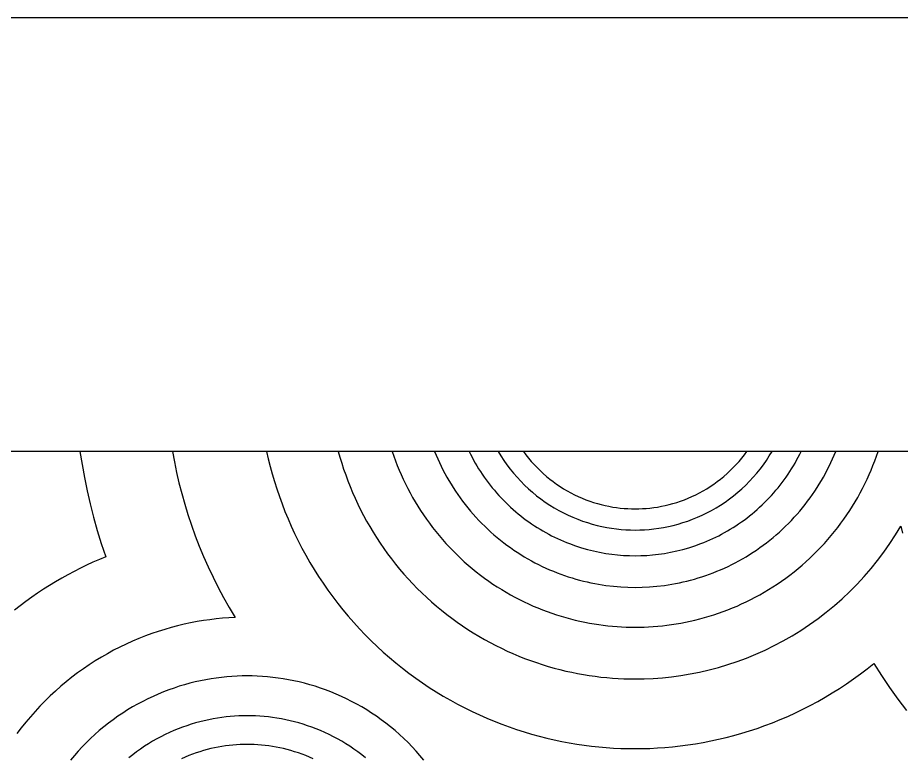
# Model space of a CAD drawing. Header units: millimetres. Extents: x -2212 to -1612, y 647 to 937.
# Drawn here: x -1744.5 to -1680.2, y 883.6 to 937.4 of the extents above; entities that cross this region are included whole.
import ezdxf

# ---------------------------------------------------------------- set-up
doc = ezdxf.new("R2010")
doc.units = ezdxf.units.MM
doc.header["$MEASUREMENT"] = 0
doc.layers.add('Default', color=18, linetype='Continuous', true_color=0x000000)
doc.layers.add('VF$DOT - Copy', color=20, linetype='Continuous', true_color=0xff4b00)

msp = doc.modelspace()

# ---------------------------------------------------------------- linework, layer by layer
at = {"layer": 'Default'}
msp.add_lwpolyline([(-2211.737, 647.384), (-1611.737, 647.384), (-1611.737, 937.384), (-2211.737, 937.384)], close=True, dxfattribs=at)
msp.add_lwpolyline([(-1623.737, 905.839), (-1805.264, 905.839)], dxfattribs=at)
at = {"layer": 'VF$DOT - Copy'}
for points in [[(-1739.979, 905.839), (-1739.831, 904.887), (-1739.658, 903.931), (-1739.461, 902.973), (-1739.24, 902.012), (-1738.994, 901.052), (-1738.723, 900.091), (-1738.426, 899.131), (-1738.104, 898.173)], [(-1733.254, 905.839), (-1733.113, 905.074), (-1732.953, 904.308), (-1732.775, 903.54), (-1732.577, 902.772), (-1732.361, 902.003), (-1732.125, 901.236), (-1731.87, 900.469), (-1731.595, 899.705), (-1731.3, 898.944), (-1730.986, 898.186), (-1730.652, 897.433), (-1730.298, 896.685), (-1729.925, 895.942), (-1729.532, 895.206), (-1729.12, 894.477), (-1728.689, 893.756)], [(-1726.399, 905.839), (-1726.274, 905.292), (-1726.138, 904.745), (-1725.989, 904.198), (-1725.829, 903.651), (-1725.656, 903.104), (-1725.47, 902.559), (-1725.273, 902.015), (-1725.063, 901.473), (-1724.84, 900.933), (-1724.605, 900.396), (-1724.358, 899.862), (-1724.098, 899.331), (-1723.826, 898.804), (-1723.542, 898.282), (-1723.245, 897.764), (-1722.937, 897.251), (-1722.617, 896.744), (-1722.284, 896.243), (-1721.94, 895.749), (-1721.585, 895.261), (-1721.219, 894.78), (-1720.841, 894.307), (-1720.453, 893.842), (-1720.054, 893.385), (-1719.645, 892.936), (-1719.226, 892.497), (-1718.797, 892.067), (-1718.359, 891.647), (-1717.912, 891.236), (-1717.456, 890.836), (-1716.991, 890.447), (-1716.519, 890.068), (-1716.039, 889.7), (-1715.552, 889.343), (-1715.059, 888.998), (-1714.558, 888.664), (-1714.052, 888.342), (-1713.54, 888.032), (-1713.023, 887.734), (-1712.501, 887.448), (-1711.975, 887.174), (-1711.445, 886.913), (-1710.911, 886.664), (-1710.374, 886.428), (-1709.835, 886.204), (-1709.293, 885.992), (-1708.749, 885.793), (-1708.204, 885.606), (-1707.657, 885.432), (-1707.111, 885.269), (-1706.563, 885.119), (-1706.016, 884.981), (-1705.469, 884.855), (-1704.924, 884.741), (-1704.379, 884.639), (-1703.836, 884.548), (-1703.294, 884.469), (-1702.755, 884.4), (-1702.218, 884.343), (-1701.684, 884.297), (-1701.153, 884.261), (-1700.625, 884.236), (-1700.101, 884.221), (-1699.581, 884.216), (-1699.045, 884.221), (-1698.506, 884.237), (-1697.962, 884.264), (-1697.416, 884.302), (-1696.866, 884.351), (-1696.313, 884.411), (-1695.757, 884.484), (-1695.2, 884.568), (-1694.64, 884.665), (-1694.079, 884.773), (-1693.517, 884.894), (-1692.955, 885.028), (-1692.391, 885.175), (-1691.828, 885.334), (-1691.266, 885.506), (-1690.704, 885.691), (-1690.144, 885.89), (-1689.585, 886.101), (-1689.029, 886.326), (-1688.475, 886.564), (-1687.924, 886.815), (-1687.377, 887.079), (-1686.834, 887.356), (-1686.296, 887.646), (-1685.762, 887.949), (-1685.234, 888.265), (-1684.712, 888.594), (-1684.195, 888.935), (-1683.686, 889.288), (-1683.184, 889.654), (-1682.689, 890.031), (-1682.203, 890.42)], [(-1721.183, 905.839), (-1721.062, 905.41), (-1720.933, 904.981), (-1720.794, 904.552), (-1720.646, 904.125), (-1720.489, 903.698), (-1720.322, 903.273), (-1720.146, 902.85), (-1719.96, 902.429), (-1719.765, 902.01), (-1719.561, 901.594), (-1719.347, 901.18), (-1719.125, 900.771), (-1718.893, 900.364), (-1718.652, 899.962), (-1718.401, 899.563), (-1718.142, 899.169), (-1717.874, 898.78), (-1717.598, 898.396), (-1717.313, 898.017), (-1717.019, 897.644), (-1716.718, 897.277), (-1716.408, 896.916), (-1716.091, 896.561), (-1715.766, 896.213), (-1715.433, 895.872), (-1715.093, 895.538), (-1714.747, 895.211), (-1714.393, 894.892), (-1714.033, 894.581), (-1713.667, 894.278), (-1713.295, 893.983), (-1712.917, 893.696), (-1712.534, 893.418), (-1712.146, 893.148), (-1711.753, 892.887), (-1711.356, 892.636), (-1710.954, 892.393), (-1710.548, 892.159), (-1710.139, 891.934), (-1709.726, 891.719), (-1709.311, 891.513), (-1708.892, 891.316), (-1708.472, 891.129), (-1708.049, 890.951), (-1707.624, 890.782), (-1707.198, 890.623), (-1706.771, 890.473), (-1706.342, 890.332), (-1705.913, 890.201), (-1705.484, 890.079), (-1705.055, 889.966), (-1704.626, 889.862), (-1704.197, 889.768), (-1703.769, 889.682), (-1703.342, 889.605), (-1702.916, 889.536), (-1702.492, 889.476), (-1702.069, 889.425), (-1701.649, 889.382), (-1701.23, 889.347), (-1700.814, 889.32), (-1700.4, 889.301), (-1699.989, 889.29), (-1699.581, 889.286), (-1698.928, 889.296), (-1698.268, 889.325), (-1697.601, 889.374), (-1696.929, 889.444), (-1696.253, 889.535), (-1695.573, 889.648), (-1694.89, 889.784), (-1694.205, 889.942), (-1693.519, 890.123), (-1692.834, 890.328), (-1692.151, 890.556), (-1691.47, 890.808), (-1690.794, 891.084), (-1690.122, 891.384), (-1689.457, 891.708), (-1688.8, 892.055), (-1688.151, 892.426), (-1687.513, 892.82), (-1686.886, 893.237), (-1686.271, 893.676), (-1685.67, 894.137), (-1685.084, 894.619), (-1684.514, 895.121), (-1683.96, 895.642), (-1683.425, 896.183), (-1682.908, 896.741), (-1682.412, 897.315), (-1681.935, 897.905), (-1681.48, 898.51), (-1681.047, 899.128), (-1680.636, 899.758), (-1680.248, 900.4)], [(-1717.257, 905.839), (-1717.141, 905.498), (-1717.018, 905.158), (-1716.888, 904.82), (-1716.751, 904.482), (-1716.606, 904.146), (-1716.455, 903.812), (-1716.296, 903.479), (-1716.13, 903.149), (-1715.958, 902.821), (-1715.778, 902.495), (-1715.591, 902.172), (-1715.397, 901.853), (-1715.196, 901.536), (-1714.989, 901.223), (-1714.775, 900.914), (-1714.554, 900.608), (-1714.327, 900.307), (-1714.093, 900.01), (-1713.854, 899.717), (-1713.608, 899.429), (-1713.356, 899.146), (-1713.098, 898.868), (-1712.835, 898.595), (-1712.566, 898.328), (-1712.291, 898.066), (-1712.012, 897.81), (-1711.727, 897.56), (-1711.438, 897.315), (-1711.144, 897.077), (-1710.845, 896.846), (-1710.543, 896.62), (-1710.236, 896.402), (-1709.926, 896.189), (-1709.612, 895.984), (-1709.294, 895.785), (-1708.974, 895.593), (-1708.65, 895.409), (-1708.324, 895.231), (-1707.995, 895.06), (-1707.664, 894.896), (-1707.331, 894.74), (-1706.996, 894.59), (-1706.66, 894.448), (-1706.322, 894.313), (-1705.983, 894.185), (-1705.643, 894.064), (-1705.302, 893.95), (-1704.96, 893.844), (-1704.619, 893.744), (-1704.277, 893.651), (-1703.935, 893.566), (-1703.594, 893.487), (-1703.253, 893.415), (-1702.912, 893.35), (-1702.573, 893.291), (-1702.234, 893.239), (-1701.897, 893.194), (-1701.561, 893.155), (-1701.226, 893.122), (-1700.893, 893.095), (-1700.562, 893.075), (-1700.233, 893.06), (-1699.906, 893.052), (-1699.581, 893.049), (-1699.256, 893.052), (-1698.929, 893.06), (-1698.6, 893.075), (-1698.269, 893.095), (-1697.936, 893.122), (-1697.601, 893.155), (-1697.265, 893.194), (-1696.928, 893.239), (-1696.589, 893.291), (-1696.249, 893.35), (-1695.909, 893.415), (-1695.568, 893.487), (-1695.227, 893.566), (-1694.885, 893.651), (-1694.543, 893.744), (-1694.201, 893.844), (-1693.86, 893.95), (-1693.519, 894.064), (-1693.179, 894.185), (-1692.84, 894.313), (-1692.502, 894.448), (-1692.165, 894.59), (-1691.831, 894.74), (-1691.497, 894.896), (-1691.166, 895.06), (-1690.838, 895.231), (-1690.511, 895.409), (-1690.188, 895.593), (-1689.867, 895.785), (-1689.55, 895.984), (-1689.236, 896.189), (-1688.925, 896.402), (-1688.619, 896.62), (-1688.316, 896.846), (-1688.018, 897.077), (-1687.724, 897.315), (-1687.434, 897.56), (-1687.15, 897.81), (-1686.87, 898.066), (-1686.596, 898.328), (-1686.327, 898.595), (-1686.064, 898.868), (-1685.806, 899.146), (-1685.554, 899.429), (-1685.308, 899.717), (-1685.068, 900.01), (-1684.835, 900.307), (-1684.607, 900.608), (-1684.387, 900.914), (-1684.173, 901.223), (-1683.965, 901.536), (-1683.765, 901.853), (-1683.571, 902.172), (-1683.384, 902.495), (-1683.204, 902.821), (-1683.031, 903.149), (-1682.866, 903.479), (-1682.707, 903.812), (-1682.555, 904.146), (-1682.411, 904.482), (-1682.274, 904.82), (-1682.144, 905.158), (-1682.021, 905.498), (-1681.905, 905.839)], [(-1714.175, 905.839), (-1714.064, 905.568), (-1713.947, 905.298), (-1713.825, 905.03), (-1713.698, 904.763), (-1713.566, 904.498), (-1713.427, 904.234), (-1713.284, 903.973), (-1713.135, 903.713), (-1712.981, 903.456), (-1712.822, 903.201), (-1712.657, 902.949), (-1712.488, 902.7), (-1712.313, 902.453), (-1712.133, 902.209), (-1711.949, 901.969), (-1711.759, 901.732), (-1711.565, 901.498), (-1711.366, 901.268), (-1711.163, 901.042), (-1710.955, 900.82), (-1710.743, 900.601), (-1710.527, 900.387), (-1710.306, 900.177), (-1710.082, 899.972), (-1709.854, 899.771), (-1709.622, 899.574), (-1709.386, 899.382), (-1709.148, 899.195), (-1708.906, 899.013), (-1708.66, 898.836), (-1708.412, 898.664), (-1708.161, 898.497), (-1707.908, 898.335), (-1707.652, 898.178), (-1707.393, 898.027), (-1707.133, 897.881), (-1706.87, 897.74), (-1706.606, 897.605), (-1706.34, 897.475), (-1706.072, 897.351), (-1705.803, 897.232), (-1705.533, 897.118), (-1705.261, 897.01), (-1704.989, 896.907), (-1704.716, 896.81), (-1704.443, 896.718), (-1704.169, 896.632), (-1703.895, 896.551), (-1703.62, 896.475), (-1703.346, 896.405), (-1703.072, 896.34), (-1702.798, 896.28), (-1702.525, 896.225), (-1702.252, 896.176), (-1701.98, 896.131), (-1701.708, 896.092), (-1701.168, 896.027), (-1700.633, 895.982), (-1700.104, 895.956), (-1699.581, 895.947), (-1699.058, 895.956), (-1698.528, 895.982), (-1697.993, 896.027), (-1697.453, 896.092), (-1697.182, 896.131), (-1696.91, 896.176), (-1696.637, 896.225), (-1696.364, 896.28), (-1696.09, 896.34), (-1695.816, 896.405), (-1695.541, 896.475), (-1695.267, 896.551), (-1694.993, 896.632), (-1694.719, 896.718), (-1694.445, 896.81), (-1694.172, 896.907), (-1693.9, 897.01), (-1693.629, 897.118), (-1693.359, 897.232), (-1693.09, 897.351), (-1692.822, 897.475), (-1692.556, 897.605), (-1692.291, 897.74), (-1692.029, 897.881), (-1691.768, 898.027), (-1691.51, 898.178), (-1691.254, 898.335), (-1691, 898.497), (-1690.749, 898.664), (-1690.501, 898.836), (-1690.256, 899.013), (-1690.014, 899.195), (-1689.775, 899.382), (-1689.54, 899.574), (-1689.308, 899.771), (-1689.08, 899.972), (-1688.856, 900.177), (-1688.635, 900.387), (-1688.419, 900.601), (-1688.207, 900.82), (-1687.999, 901.042), (-1687.796, 901.268), (-1687.597, 901.498), (-1687.403, 901.732), (-1687.213, 901.969), (-1687.028, 902.209), (-1686.849, 902.453), (-1686.674, 902.7), (-1686.504, 902.949), (-1686.34, 903.201), (-1686.181, 903.456), (-1686.026, 903.713), (-1685.878, 903.973), (-1685.734, 904.234), (-1685.596, 904.498), (-1685.463, 904.763), (-1685.336, 905.03), (-1685.214, 905.298), (-1685.098, 905.568), (-1684.987, 905.839)], [(-1711.661, 905.839), (-1711.556, 905.625), (-1711.446, 905.413), (-1711.333, 905.202), (-1711.215, 904.992), (-1711.094, 904.785), (-1710.968, 904.579), (-1710.839, 904.374), (-1710.705, 904.172), (-1710.568, 903.972), (-1710.427, 903.774), (-1710.282, 903.579), (-1710.133, 903.385), (-1709.981, 903.195), (-1709.825, 903.007), (-1709.666, 902.822), (-1709.503, 902.639), (-1709.337, 902.46), (-1709.167, 902.283), (-1708.995, 902.11), (-1708.819, 901.939), (-1708.64, 901.773), (-1708.458, 901.609), (-1708.274, 901.449), (-1708.086, 901.292), (-1707.896, 901.139), (-1707.704, 900.99), (-1707.508, 900.844), (-1707.311, 900.702), (-1707.111, 900.564), (-1706.91, 900.43), (-1706.706, 900.299), (-1706.5, 900.173), (-1706.293, 900.05), (-1706.084, 899.932), (-1705.873, 899.818), (-1705.661, 899.707), (-1705.448, 899.601), (-1705.233, 899.499), (-1705.017, 899.401), (-1704.801, 899.307), (-1704.583, 899.217), (-1704.365, 899.132), (-1703.926, 898.973), (-1703.486, 898.831), (-1703.045, 898.705), (-1702.604, 898.595), (-1702.164, 898.501), (-1701.726, 898.422), (-1701.289, 898.359), (-1700.856, 898.31), (-1700.426, 898.276), (-1700.001, 898.256), (-1699.581, 898.249), (-1699.16, 898.256), (-1698.735, 898.276), (-1698.306, 898.31), (-1697.872, 898.359), (-1697.436, 898.422), (-1696.998, 898.501), (-1696.557, 898.595), (-1696.116, 898.705), (-1695.675, 898.831), (-1695.235, 898.973), (-1694.797, 899.132), (-1694.579, 899.217), (-1694.361, 899.307), (-1694.144, 899.401), (-1693.929, 899.499), (-1693.714, 899.601), (-1693.5, 899.707), (-1693.288, 899.818), (-1693.078, 899.932), (-1692.869, 900.05), (-1692.661, 900.173), (-1692.456, 900.299), (-1692.252, 900.43), (-1692.05, 900.564), (-1691.851, 900.702), (-1691.653, 900.844), (-1691.458, 900.99), (-1691.266, 901.139), (-1691.075, 901.292), (-1690.888, 901.449), (-1690.703, 901.609), (-1690.522, 901.773), (-1690.343, 901.939), (-1690.167, 902.11), (-1689.994, 902.283), (-1689.825, 902.46), (-1689.659, 902.639), (-1689.496, 902.822), (-1689.336, 903.007), (-1689.181, 903.195), (-1689.028, 903.385), (-1688.88, 903.579), (-1688.735, 903.774), (-1688.594, 903.972), (-1688.456, 904.172), (-1688.323, 904.374), (-1688.193, 904.579), (-1688.068, 904.785), (-1687.946, 904.992), (-1687.829, 905.202), (-1687.715, 905.413), (-1687.606, 905.625), (-1687.501, 905.839)], [(-1709.545, 905.839), (-1709.345, 905.509), (-1709.133, 905.184), (-1708.909, 904.866), (-1708.675, 904.555), (-1708.429, 904.251), (-1708.173, 903.955), (-1707.906, 903.668), (-1707.63, 903.39), (-1707.345, 903.121), (-1707.051, 902.863), (-1706.749, 902.615), (-1706.439, 902.378), (-1706.122, 902.152), (-1705.799, 901.937), (-1705.47, 901.735), (-1705.136, 901.544), (-1704.797, 901.365), (-1704.454, 901.198), (-1704.108, 901.044), (-1703.759, 900.902), (-1703.409, 900.772), (-1703.057, 900.655), (-1702.704, 900.549), (-1702.351, 900.456), (-1701.998, 900.375), (-1701.646, 900.305), (-1701.295, 900.247), (-1700.947, 900.2), (-1700.601, 900.164), (-1700.257, 900.139), (-1699.917, 900.124), (-1699.581, 900.119), (-1699.244, 900.124), (-1698.904, 900.139), (-1698.561, 900.164), (-1698.215, 900.2), (-1697.866, 900.247), (-1697.516, 900.305), (-1697.164, 900.375), (-1696.811, 900.456), (-1696.458, 900.549), (-1696.105, 900.655), (-1695.753, 900.772), (-1695.402, 900.902), (-1695.054, 901.044), (-1694.708, 901.198), (-1694.365, 901.365), (-1694.026, 901.544), (-1693.692, 901.735), (-1693.363, 901.937), (-1693.04, 902.152), (-1692.723, 902.378), (-1692.413, 902.615), (-1692.111, 902.863), (-1691.817, 903.121), (-1691.531, 903.39), (-1691.255, 903.668), (-1690.989, 903.955), (-1690.733, 904.251), (-1690.487, 904.555), (-1690.252, 904.866), (-1690.029, 905.184), (-1689.817, 905.509), (-1689.616, 905.839)], [(-1707.713, 905.839), (-1707.53, 905.591), (-1707.338, 905.348), (-1707.139, 905.111), (-1706.933, 904.879), (-1706.719, 904.655), (-1706.498, 904.436), (-1706.271, 904.225), (-1706.037, 904.022), (-1705.798, 903.825), (-1705.553, 903.637), (-1705.303, 903.457), (-1705.048, 903.285), (-1704.789, 903.121), (-1704.525, 902.966), (-1704.259, 902.82), (-1703.989, 902.682), (-1703.717, 902.553), (-1703.442, 902.434), (-1703.166, 902.323), (-1702.888, 902.221), (-1702.609, 902.128), (-1702.33, 902.043), (-1702.05, 901.968), (-1701.77, 901.901), (-1701.491, 901.842), (-1701.213, 901.792), (-1700.936, 901.75), (-1700.661, 901.717), (-1700.388, 901.691), (-1700.116, 901.672), (-1699.847, 901.662), (-1699.581, 901.658), (-1699.315, 901.662), (-1699.046, 901.672), (-1698.774, 901.691), (-1698.501, 901.717), (-1698.225, 901.75), (-1697.948, 901.792), (-1697.67, 901.842), (-1697.391, 901.901), (-1697.112, 901.968), (-1696.832, 902.043), (-1696.553, 902.128), (-1696.274, 902.221), (-1695.996, 902.323), (-1695.719, 902.434), (-1695.445, 902.553), (-1695.173, 902.682), (-1694.903, 902.82), (-1694.636, 902.966), (-1694.373, 903.121), (-1694.114, 903.285), (-1693.859, 903.457), (-1693.609, 903.637), (-1693.364, 903.825), (-1693.124, 904.022), (-1692.891, 904.225), (-1692.664, 904.436), (-1692.443, 904.655), (-1692.229, 904.879), (-1692.022, 905.111), (-1691.823, 905.348), (-1691.632, 905.591), (-1691.448, 905.839)], [(-1680.248, 900.4), (-1680.12, 899.898)], [(-1738.104, 898.173), (-1738.57, 897.978), (-1739.033, 897.773), (-1739.494, 897.56), (-1739.953, 897.337), (-1740.408, 897.105), (-1740.861, 896.863), (-1741.31, 896.613), (-1741.755, 896.353), (-1742.196, 896.084), (-1742.634, 895.806), (-1743.066, 895.52), (-1743.494, 895.225), (-1743.917, 894.921), (-1744.335, 894.608), (-1744.747, 894.288)], [(-1728.689, 893.756), (-1729.144, 893.732), (-1729.603, 893.698), (-1730.064, 893.653), (-1730.528, 893.597), (-1730.994, 893.53), (-1731.462, 893.452), (-1731.931, 893.363), (-1732.402, 893.263), (-1732.873, 893.15), (-1733.344, 893.026), (-1733.816, 892.891), (-1734.286, 892.743), (-1734.756, 892.583), (-1735.224, 892.411), (-1735.691, 892.227), (-1736.155, 892.03), (-1736.616, 891.822), (-1737.074, 891.601), (-1737.529, 891.369), (-1737.979, 891.124), (-1738.424, 890.867), (-1738.865, 890.599), (-1739.3, 890.319), (-1739.728, 890.028), (-1740.151, 889.725), (-1740.566, 889.411), (-1740.974, 889.087), (-1741.375, 888.752), (-1741.767, 888.406), (-1742.15, 888.051), (-1742.525, 887.686), (-1742.891, 887.312), (-1743.246, 886.929), (-1743.592, 886.537), (-1743.928, 886.137), (-1744.253, 885.729), (-1744.567, 885.314)], [(-1682.203, 890.42), (-1681.654, 889.536), (-1681.074, 888.669), (-1680.463, 887.818), (-1679.823, 886.986)], [(-1714.963, 883.385), (-1715.237, 883.714), (-1715.52, 884.035), (-1715.81, 884.35), (-1716.109, 884.656), (-1716.416, 884.955), (-1716.731, 885.246), (-1717.052, 885.529), (-1717.381, 885.802), (-1717.715, 886.067), (-1718.057, 886.323), (-1718.403, 886.569), (-1718.756, 886.806), (-1719.113, 887.033), (-1719.475, 887.25), (-1719.841, 887.458), (-1720.211, 887.655), (-1720.584, 887.842), (-1720.96, 888.019), (-1721.339, 888.185), (-1721.72, 888.342), (-1722.103, 888.488), (-1722.487, 888.624), (-1722.872, 888.749), (-1723.258, 888.865), (-1723.644, 888.97), (-1724.03, 889.066), (-1724.416, 889.152), (-1724.8, 889.227), (-1725.184, 889.294), (-1725.566, 889.351), (-1725.947, 889.398), (-1726.325, 889.437), (-1726.701, 889.466), (-1727.074, 889.487), (-1727.445, 889.5), (-1727.812, 889.504), (-1728.179, 889.5), (-1728.55, 889.487), (-1728.923, 889.466), (-1729.299, 889.437), (-1729.677, 889.398), (-1730.058, 889.351), (-1730.44, 889.294), (-1730.823, 889.227), (-1731.208, 889.152), (-1731.594, 889.066), (-1731.98, 888.97), (-1732.366, 888.865), (-1732.752, 888.749), (-1733.137, 888.624), (-1733.521, 888.488), (-1733.904, 888.342), (-1734.285, 888.185), (-1734.664, 888.019), (-1735.04, 887.842), (-1735.413, 887.655), (-1735.783, 887.458), (-1736.149, 887.25), (-1736.511, 887.033), (-1736.868, 886.806), (-1737.22, 886.569), (-1737.567, 886.323), (-1737.908, 886.067), (-1738.243, 885.802), (-1738.572, 885.529), (-1738.893, 885.246), (-1739.208, 884.955), (-1739.514, 884.656), (-1739.813, 884.35), (-1740.104, 884.035), (-1740.387, 883.714), (-1740.661, 883.385)], [(-1719.203, 883.557), (-1719.48, 883.776), (-1719.761, 883.987), (-1720.047, 884.19), (-1720.338, 884.385), (-1720.633, 884.573), (-1720.932, 884.752), (-1721.234, 884.923), (-1721.539, 885.086), (-1721.847, 885.24), (-1722.157, 885.386), (-1722.47, 885.524), (-1722.785, 885.653), (-1723.1, 885.773), (-1723.417, 885.886), (-1723.735, 885.989), (-1724.054, 886.085), (-1724.372, 886.172), (-1724.691, 886.25), (-1725.009, 886.321), (-1725.327, 886.384), (-1725.643, 886.439), (-1725.959, 886.485), (-1726.273, 886.525), (-1726.585, 886.557), (-1726.895, 886.581), (-1727.203, 886.598), (-1727.509, 886.608), (-1727.812, 886.612), (-1728.115, 886.608), (-1728.421, 886.598), (-1728.729, 886.581), (-1729.039, 886.557), (-1729.351, 886.525), (-1729.665, 886.485), (-1729.981, 886.439), (-1730.297, 886.384), (-1730.615, 886.321), (-1730.933, 886.25), (-1731.251, 886.172), (-1731.57, 886.085), (-1731.888, 885.989), (-1732.206, 885.886), (-1732.523, 885.773), (-1732.839, 885.653), (-1733.154, 885.524), (-1733.466, 885.386), (-1733.777, 885.24), (-1734.085, 885.086), (-1734.39, 884.923), (-1734.692, 884.752), (-1734.991, 884.573), (-1735.286, 884.385), (-1735.576, 884.19), (-1735.863, 883.987), (-1736.144, 883.776), (-1736.421, 883.557)], [(-1723.022, 883.485), (-1723.287, 883.601), (-1723.553, 883.711), (-1723.821, 883.813), (-1724.09, 883.908), (-1724.359, 883.996), (-1724.629, 884.076), (-1724.899, 884.15), (-1725.168, 884.217), (-1725.438, 884.277), (-1725.707, 884.33), (-1725.975, 884.376), (-1726.242, 884.416), (-1726.508, 884.449), (-1726.772, 884.476), (-1727.035, 884.497), (-1727.296, 884.511), (-1727.555, 884.52), (-1727.812, 884.523), (-1728.069, 884.52), (-1728.328, 884.511), (-1728.589, 884.497), (-1728.851, 884.476), (-1729.116, 884.449), (-1729.382, 884.416), (-1729.649, 884.376), (-1729.917, 884.33), (-1730.186, 884.277), (-1730.456, 884.217), (-1730.725, 884.15), (-1730.995, 884.076), (-1731.265, 883.996), (-1731.534, 883.908), (-1731.803, 883.813), (-1732.07, 883.711), (-1732.337, 883.601), (-1732.602, 883.485)]]:
    msp.add_lwpolyline(points, dxfattribs=at)

doc.saveas('drawing.dxf')
